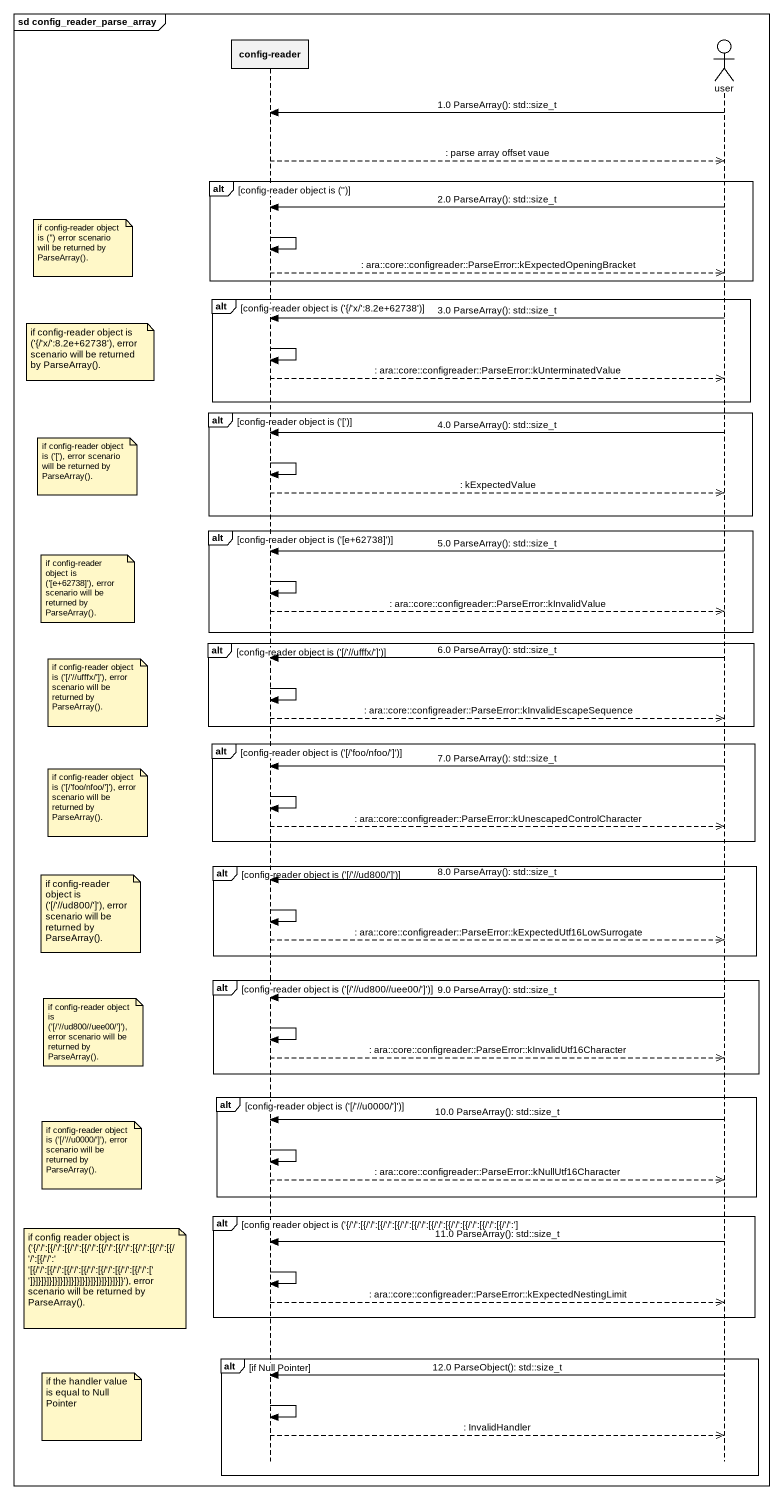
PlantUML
@startuml
mainframe sd config_reader_parse_array
hide footbox
participant "config-reader" as config_reader
actor user

user -> config_reader : 1.0 ParseArray(): std::size_t
config_reader -->> user : : parse array offset vaue
alt config-reader object is ('')
  user -> config_reader : 2.0 ParseArray(): std::size_t
  config_reader -> config_reader
  note left of config_reader : if config-reader object is ('') error scenario will be returned by ParseArray().
  config_reader -->> user : : ara::core::configreader::ParseError::kExpectedOpeningBracket
end
alt config-reader object is ('{/'x/':8.2e+62738')
  user -> config_reader : 3.0 ParseArray(): std::size_t
  config_reader -> config_reader
  note left of config_reader : if config-reader object is ('{/'x/':8.2e+62738'), error scenario will be returned by ParseArray().
  config_reader -->> user : : ara::core::configreader::ParseError::kUnterminatedValue
end
alt config-reader object is ('[')
  user -> config_reader : 4.0 ParseArray(): std::size_t
  config_reader -> config_reader
  note left of config_reader : if config-reader object is ('['), error scenario will be returned by ParseArray().
  config_reader -->> user : : kExpectedValue
end
alt config-reader object is ('[e+62738]')
  user -> config_reader : 5.0 ParseArray(): std::size_t
  config_reader -> config_reader
  note left of config_reader : if config-reader object is ('[e+62738]'), error scenario will be returned by ParseArray().
  config_reader -->> user : : ara::core::configreader::ParseError::kInvalidValue
end
alt config-reader object is ('[/'//ufffx/']')
  user -> config_reader : 6.0 ParseArray(): std::size_t
  config_reader -> config_reader
  note left of config_reader : if config-reader object is ('[/'//ufffx/']'), error scenario will be returned by ParseArray().
  config_reader -->> user : : ara::core::configreader::ParseError::kInvalidEscapeSequence
end
alt config-reader object is ('[/'foo/nfoo/']')
  user -> config_reader : 7.0 ParseArray(): std::size_t
  config_reader -> config_reader
  note left of config_reader : if config-reader object is ('[/'foo/nfoo/']'), error scenario will be returned by ParseArray().
  config_reader -->> user : : ara::core::configreader::ParseError::kUnescapedControlCharacter
end
alt config-reader object is ('[/'//ud800/']')
  user -> config_reader : 8.0 ParseArray(): std::size_t
  config_reader -> config_reader
  note left of config_reader : if config-reader object is ('[/'//ud800/']'), error scenario will be returned by ParseArray().
  config_reader -->> user : : ara::core::configreader::ParseError::kExpectedUtf16LowSurrogate
end
alt config-reader object is ('[/'~//ud800~//uee00/']')
  user -> config_reader : 9.0 ParseArray(): std::size_t
  config_reader -> config_reader
  note left of config_reader : if config-reader object is ('[/'~//ud800~//uee00/']'), error scenario will be returned by ParseArray().
  config_reader -->> user : : ara::core::configreader::ParseError::kInvalidUtf16Character
end
alt config-reader object is ('[/'//u0000/']')
  user -> config_reader : 10.0 ParseArray(): std::size_t
  config_reader -> config_reader
  note left of config_reader : if config-reader object is ('[/'//u0000/']'), error scenario will be returned by ParseArray().
  config_reader -->> user : : ara::core::configreader::ParseError::kNullUtf16Character
end
alt config reader object is ('{/'/':[{/'/':[{/'/':[{/'/':[{/'/':[{/'/':[{/'/':[{/'/':[{/'/':[{/'/':'
  user -> config_reader : 11.0 ParseArray(): std::size_t
  config_reader -> config_reader
  note left of config_reader
    if config reader object is ('{/'/':[{/'/':[{/'/':[{/'/':[{/'/':[{/'/':[{/'/':[{/'/':[{/'/':[{/'/':'
    ~'[{/'/':[{/'/':[{/'/':[{/'/':[{/'/':[{/'/':[{/'/':['
    ~']}]}]}]}]}]}]}]}]}]}]}]}]}]}]}]}]}'), error scenario will be returned by ParseArray().
  end note
  config_reader -->> user : : ara::core::configreader::ParseError::kExpectedNestingLimit
end
alt if Null Pointer
  user -> config_reader : 12.0 ParseObject(): std::size_t
  config_reader -> config_reader
  note left of config_reader : if the handler value is equal to Null Pointer
  config_reader -->> user : : InvalidHandler
end
@enduml
